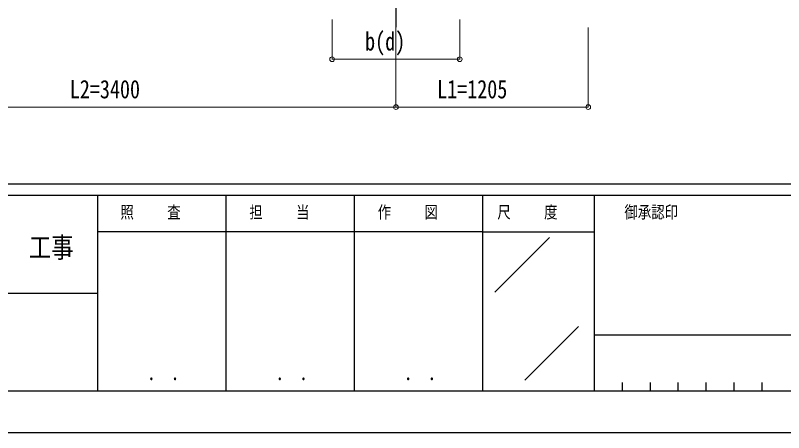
# Model space of a CAD drawing. Units: millimetres, scale not verified. Extents: x -14718 to 14718, y -10396 to 10396.
# Drawn here: x 4019 to 8835, y -10394 to -7777 of the extents above; entities that cross this region are included whole.
import ezdxf
from ezdxf.enums import TextEntityAlignment as Align

# ---------------------------------------------------------------- set-up
doc = ezdxf.new("R2010")
doc.units = ezdxf.units.MM
doc.header["$LTSCALE"] = 50
doc.layers.add('0-3_YKK_12', color=2, linetype='Continuous')
doc.layers.add('0-6_YKK_ZWAK', color=7, linetype='Continuous')
doc.layers.add('0-5_YKK_D', color=6, linetype='Continuous', lineweight=18)
doc.styles.add('ＭＳ ゴシック', font='')
doc.styles.get('ＭＳ ゴシック').set_extended_font_data('MS Gothic')

msp = doc.modelspace()

# ---------------------------------------------------------------- linework, layer by layer
at = {"layer": '0-3_YKK_12'}
msp.add_line((6404.37, -4733.66), (6404.37, -7852.3), dxfattribs=at)
at = {"layer": '0-5_YKK_D'}
for p, q in [((6004.37, -7802.3), (6004.37, -8053.47)), ((6804.37, -7802.3), (6804.37, -8053.47)), ((6404.37, -7853.3), (6404.37, -8353.47)), ((6404.37, -7853.3), (6404.37, -8353.47)), ((7609.63, -7853.3), (7609.63, -8353.47)), ((6004.37, -8052.47), (6804.37, -8052.47)), ((3004.57, -8352.47), (6404.37, -8352.47)), ((6404.37, -8352.47), (7609.63, -8352.47))]:
    msp.add_line(p, q, dxfattribs=at)
for centre in [(6004.37, -8052.47), (6804.37, -8052.47), (6404.37, -8352.47), (6404.37, -8352.47), (7609.63, -8352.47)]:
    msp.add_circle(centre, 14.88, dxfattribs=at)
at = {"layer": '0-6_YKK_ZWAK'}
for p, q in [((13632.57, -8836.3), (-13667.43, -8836.3)), ((4532.57, -8906.3), (-17.43, -8906.3)), ((5337.57, -8906.3), (5337.57, -10131.3)), ((6142.57, -8906.3), (6142.57, -10131.3)), ((6947.57, -8906.3), (6947.57, -10131.3)), ((7647.57, -8906.3), (6947.57, -8906.3)), ((11261.32, -8906.3), (7647.57, -8906.3)), ((7647.57, -8906.3), (7647.57, -10131.3)), ((6947.57, -9133.8), (4532.57, -9133.8)), ((6947.57, -9133.8), (7647.57, -9133.8)), ((7024.87, -9512.82), (7367.63, -9170.05)), ((-17.43, -9518.8), (4532.57, -9518.8)), ((7212.35, -10064.76), (7549.12, -9727.99)), ((7647.57, -9781.3), (11261.32, -9781.3)), ((7822.57, -10078.8), (7822.57, -10131.3)), ((7997.57, -10078.8), (7997.57, -10131.3)), ((8172.57, -10078.8), (8172.57, -10131.3)), ((8347.57, -10078.8), (8347.57, -10131.3)), ((8522.57, -10078.8), (8522.57, -10131.3)), ((8697.57, -10078.8), (8697.57, -10131.3)), ((-17.43, -10131.3), (4532.57, -10131.3)), ((4532.57, -10131.3), (6947.57, -10131.3)), ((6947.57, -10131.3), (7647.57, -10131.3)), ((7647.57, -10131.3), (11261.32, -10131.3))]:
    msp.add_line(p, q, dxfattribs=at)
msp.add_lwpolyline([(-14717.5, -10393.8), (14717.5, -10393.8), (14717.5, 10396.2), (-14717.5, 10396.2)], close=True, dxfattribs=at)
msp.add_lwpolyline([(6947.57, -8906.3), (4532.57, -8906.3), (4532.57, -10131.3)], dxfattribs=at)

# ---------------------------------------------------------------- texts
at = {"layer": '0-5_YKK_D', "style": 'ＭＳ ゴシック', "width": 0.8}
for s, p in [('b(d)', (6211.17, -8032.47)), ('L2=3400', (4360.07, -8332.47)), ('L1=1205', (6662.6, -8332.47))]:
    msp.add_text(s, height=115.5, dxfattribs=at).set_placement(p, align=Align.BOTTOM_LEFT)
at = {"layer": '0-6_YKK_ZWAK', "style": 'ＭＳ ゴシック', "width": 0.8}
for s, height, p in [('照     査', 76.98, (4677.47, -9072.55)), ('担     当', 76.98, (5485.27, -9072.55)), ('作     図', 76.98, (6290.27, -9072.55)), ('尺     度', 76.98, (7039.97, -9072.55)), ('御承認印', 76.98, (7836.98, -9072.55)), ('工事', 128.3, (4103.17, -9334.93)), ('． ．', 90.71, (4847.5, -10094.03)), ('． ．', 90.71, (5652.5, -10094.03)), ('． ．', 90.71, (6457.5, -10094.03))]:
    msp.add_text(s, height=height, dxfattribs=at).set_placement(p, align=Align.BOTTOM_LEFT)

doc.saveas('drawing.dxf')
